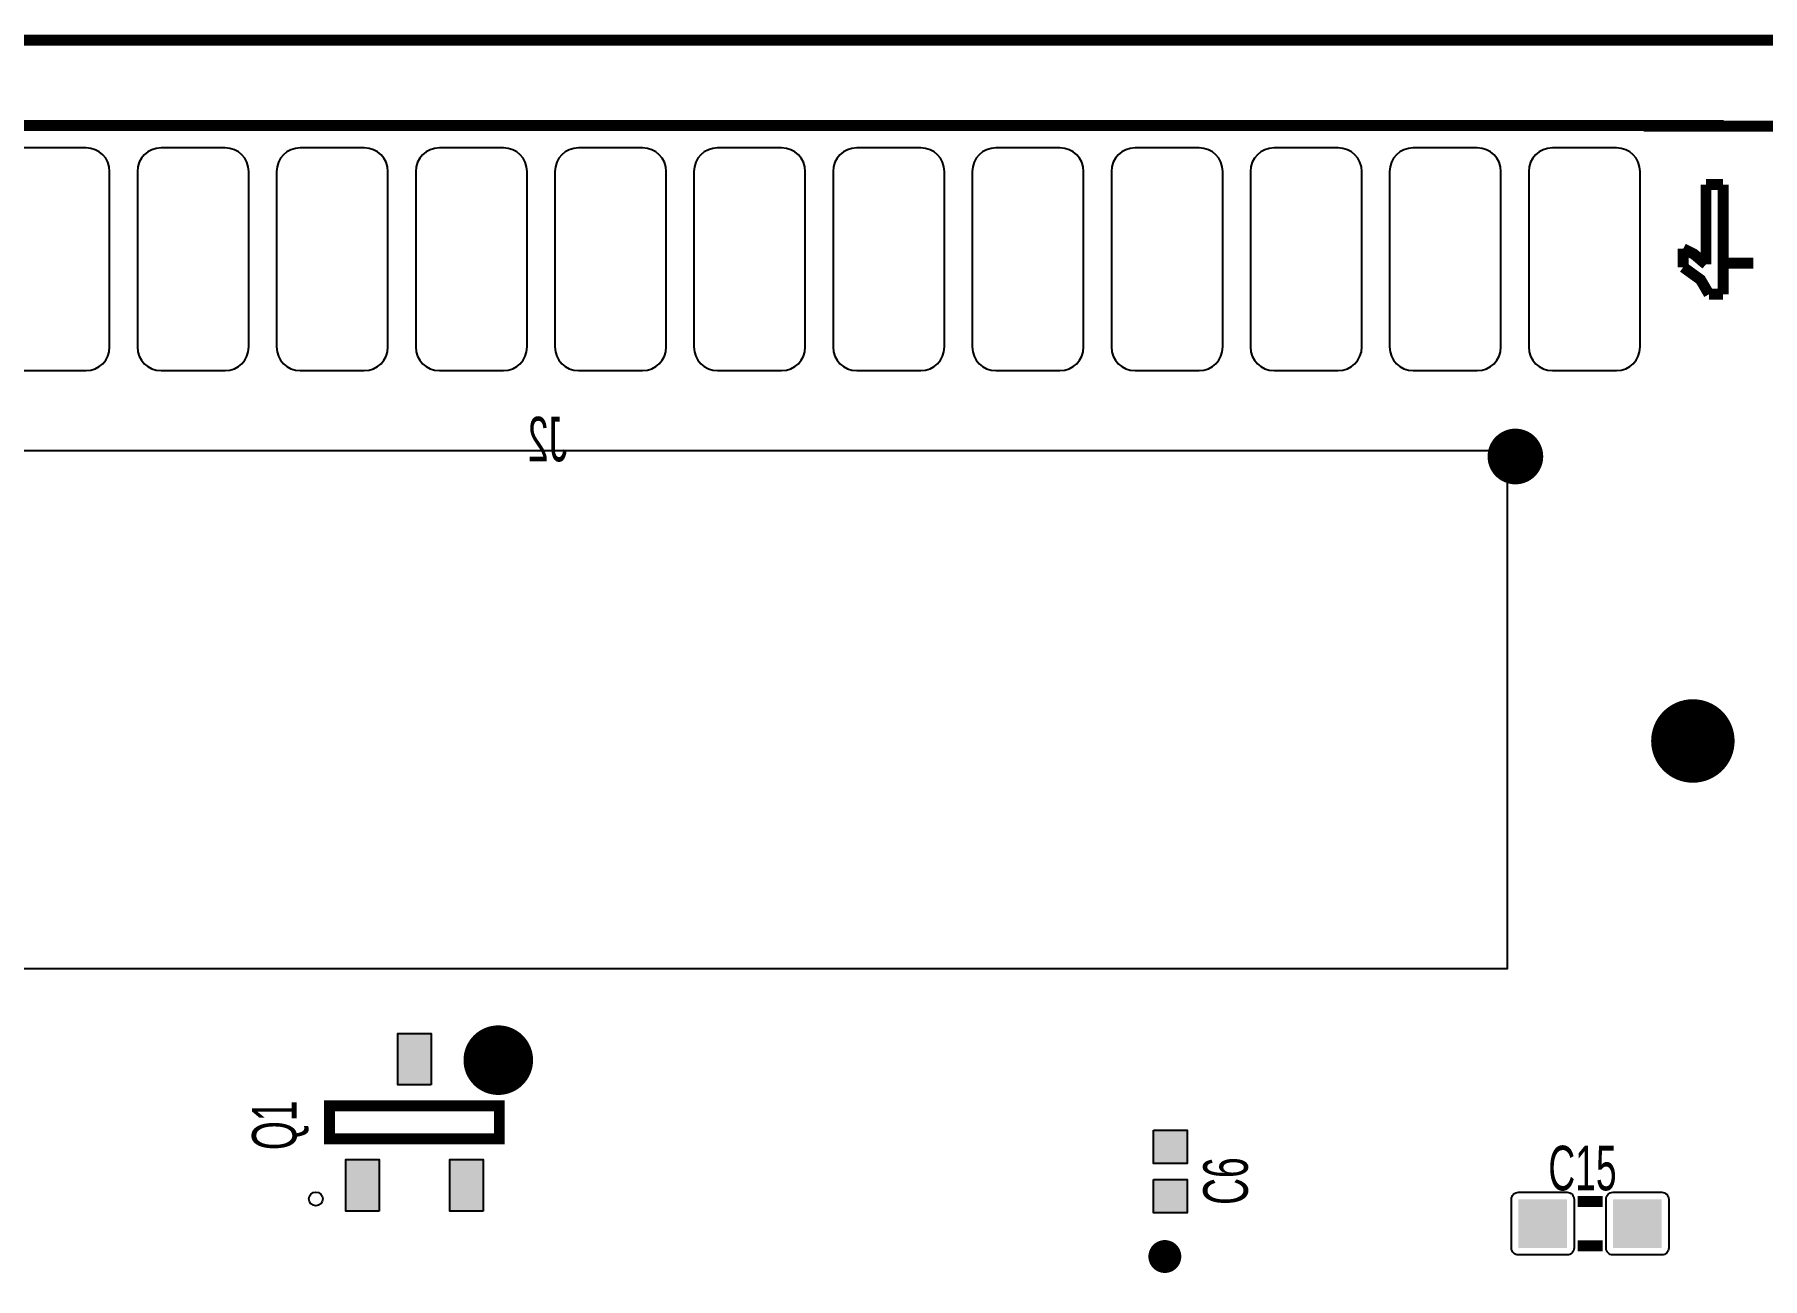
# Model space of a CAD drawing. Header units: inches. Extents: x -2.44 to 2.44, y -1.43 to 1.44.
# Drawn here: x -0.056 to 1.185, y 0.55 to 1.444 of the extents above; entities that cross this region are included whole.
import ezdxf

# ---------------------------------------------------------------- set-up
doc = ezdxf.new("R2010")
doc.units = ezdxf.units.IN
doc.layers.get('0').update_dxf_attribs({"linetype": 'CONTINUOUS'})

# ---------------------------------------------------------------- blocks, each defined once
blk = doc.blocks.new('RPAD')
blk.add_trace([(-0.5, -0.5), (-0.5, 0.5), (0.5, -0.5), (0.5, 0.5)])
blk = doc.blocks.new('EPAD')
at = {"const_width": 0.5}
blk.add_lwpolyline([(-0.25, 0, 1), (0.25, 0, 1)], format="xyb", close=True, dxfattribs=at)

msp = doc.modelspace()

# ---------------------------------------------------------------- linework, layer by layer
at = {"const_width": 0.007874}
for points in [[(-2.437008, -1.430413), (2.437008, -1.430413), (2.437008, 1.439665), (-2.437008, 1.439665), (-2.437008, -1.430413)], [(-2.437008, -1.430413), (2.437008, -1.430413), (2.437008, 1.439665), (-2.437008, 1.439665), (-2.437008, -1.430413)], [(-2.437008, -1.430413), (2.437008, -1.430413), (2.437008, 1.439665), (-2.437008, 1.439665), (-2.437008, -1.430413)], [(1.15748, 1.378248), (-0.94252, 1.378248)], [(1.15748, 1.378248), (-0.94252, 1.378248)], [(1.15748, 1.378248), (-0.94252, 1.378248)], [(1.100087, 1.377862), (2.270953, 1.377862)], [(1.100087, 1.377862), (2.270953, 1.377862)], [(1.100087, 1.377862), (2.270953, 1.377862)], [(1.144869, 1.335779), (1.144869, 1.278513)], [(1.157139, 1.335779), (1.144869, 1.335779)], [(1.144869, 1.335779), (1.144869, 1.278513)], [(1.157139, 1.335779), (1.144869, 1.335779)], [(1.144869, 1.335779), (1.144869, 1.278513)], [(1.157139, 1.335779), (1.144869, 1.335779)], [(1.157139, 1.257039), (1.157139, 1.335779)], [(1.157139, 1.257039), (1.157139, 1.335779)], [(1.157139, 1.257039), (1.157139, 1.335779)], [(1.128507, 1.289762), (1.128507, 1.276468)], [(1.144869, 1.278513), (1.136339, 1.285754), (1.128507, 1.289762)], [(1.128507, 1.289762), (1.128507, 1.276468)], [(1.144869, 1.278513), (1.136339, 1.285754), (1.128507, 1.289762)], [(1.128507, 1.289762), (1.128507, 1.276468)], [(1.144869, 1.278513), (1.136339, 1.285754), (1.128507, 1.289762)], [(1.128507, 1.276468), (1.140971, 1.267465), (1.147057, 1.257039)], [(1.128507, 1.276468), (1.140971, 1.267465), (1.147057, 1.257039)], [(1.128507, 1.276468), (1.140971, 1.267465), (1.147057, 1.257039)], [(1.159142, 1.279437), (1.178827, 1.279437)], [(1.159142, 1.279437), (1.178827, 1.279437)], [(1.159142, 1.279437), (1.178827, 1.279437)], [(1.147057, 1.257039), (1.157139, 1.257039)], [(1.147057, 1.257039), (1.157139, 1.257039)], [(1.147057, 1.257039), (1.157139, 1.257039)], [(0.277559, 0.650295), (0.277559, 0.673917), (0.155512, 0.673917), (0.155512, 0.650295), (0.277559, 0.650295)], [(0.277559, 0.650295), (0.277559, 0.673917), (0.155512, 0.673917), (0.155512, 0.650295), (0.277559, 0.650295)], [(0.277559, 0.650295), (0.277559, 0.673917), (0.155512, 0.673917), (0.155512, 0.650295), (0.277559, 0.650295)], [(1.052559, 0.605272), (1.070559, 0.605272)], [(1.052559, 0.605272), (1.070559, 0.605272)], [(1.052559, 0.605272), (1.070559, 0.605272)], [(1.052559, 0.573272), (1.070559, 0.573272)], [(1.052559, 0.573272), (1.070559, 0.573272)], [(1.052559, 0.573272), (1.070559, 0.573272)]]:
    msp.add_lwpolyline(points, dxfattribs=at)
for points in [[(-0.06552, 1.202185), (-0.01952, 1.202185), (-0.016044, 1.202523), (-0.01283, 1.203496), (-0.009939, 1.205043), (-0.007434, 1.207099), (-0.005377, 1.209604), (-0.003831, 1.212495), (-0.002858, 1.215709), (-0.00252, 1.219185), (-0.00252, 1.345185), (-0.002858, 1.348661), (-0.003831, 1.351875), (-0.005377, 1.354766), (-0.007434, 1.357271), (-0.009939, 1.359328), (-0.01283, 1.360874), (-0.016044, 1.361847), (-0.01952, 1.362185), (-0.01952, 1.362185), (-0.06552, 1.362185)], [(-0.468256, 0.772613), (1.002163, 0.772613), (1.002163, 1.144606), (-0.468256, 1.144606), (-0.468256, 0.772613)]]:
    msp.add_lwpolyline(points)
for points in [[(0.08048, 1.362185), (0.03448, 1.362185), (0.031004, 1.361847), (0.02779, 1.360874), (0.024899, 1.359328), (0.022394, 1.357271), (0.020338, 1.354766), (0.018792, 1.351875), (0.017819, 1.348661), (0.01748, 1.345185), (0.01748, 1.219185), (0.017819, 1.215709), (0.018792, 1.212495), (0.020338, 1.209604), (0.022394, 1.207099), (0.024899, 1.205043), (0.02779, 1.203496), (0.031004, 1.202523), (0.03448, 1.202185), (0.08048, 1.202185), (0.083956, 1.202523), (0.08717, 1.203496), (0.090061, 1.205043), (0.092566, 1.207099), (0.094623, 1.209604), (0.096169, 1.212495), (0.097142, 1.215709), (0.09748, 1.219185), (0.09748, 1.345185), (0.097142, 1.348661), (0.096169, 1.351875), (0.094623, 1.354766), (0.092566, 1.357271), (0.090061, 1.359328), (0.08717, 1.360874), (0.083956, 1.361847), (0.08048, 1.362185)], [(0.18048, 1.362185), (0.13448, 1.362185), (0.131004, 1.361847), (0.12779, 1.360874), (0.124899, 1.359328), (0.122394, 1.357271), (0.120338, 1.354766), (0.118792, 1.351875), (0.117819, 1.348661), (0.11748, 1.345185), (0.11748, 1.219185), (0.117819, 1.215709), (0.118792, 1.212495), (0.120338, 1.209604), (0.122394, 1.207099), (0.124899, 1.205043), (0.12779, 1.203496), (0.131004, 1.202523), (0.13448, 1.202185), (0.18048, 1.202185), (0.183956, 1.202523), (0.18717, 1.203496), (0.190061, 1.205043), (0.192566, 1.207099), (0.194623, 1.209604), (0.196169, 1.212495), (0.197142, 1.215709), (0.19748, 1.219185), (0.19748, 1.345185), (0.197142, 1.348661), (0.196169, 1.351875), (0.194623, 1.354766), (0.192566, 1.357271), (0.190061, 1.359328), (0.18717, 1.360874), (0.183956, 1.361847), (0.18048, 1.362185)], [(0.28048, 1.362185), (0.23448, 1.362185), (0.231004, 1.361847), (0.22779, 1.360874), (0.224899, 1.359328), (0.222394, 1.357271), (0.220338, 1.354766), (0.218792, 1.351875), (0.217819, 1.348661), (0.21748, 1.345185), (0.21748, 1.219185), (0.217819, 1.215709), (0.218792, 1.212495), (0.220338, 1.209604), (0.222394, 1.207099), (0.224899, 1.205043), (0.22779, 1.203496), (0.231004, 1.202523), (0.23448, 1.202185), (0.28048, 1.202185), (0.283956, 1.202523), (0.28717, 1.203496), (0.290061, 1.205043), (0.292566, 1.207099), (0.294623, 1.209604), (0.296169, 1.212495), (0.297142, 1.215709), (0.29748, 1.219185), (0.29748, 1.345185), (0.297142, 1.348661), (0.296169, 1.351875), (0.294623, 1.354766), (0.292566, 1.357271), (0.290061, 1.359328), (0.28717, 1.360874), (0.283956, 1.361847), (0.28048, 1.362185)], [(0.38048, 1.362185), (0.33448, 1.362185), (0.331004, 1.361847), (0.32779, 1.360874), (0.324899, 1.359328), (0.322394, 1.357271), (0.320338, 1.354766), (0.318792, 1.351875), (0.317819, 1.348661), (0.31748, 1.345185), (0.31748, 1.219185), (0.317819, 1.215709), (0.318792, 1.212495), (0.320338, 1.209604), (0.322394, 1.207099), (0.324899, 1.205043), (0.32779, 1.203496), (0.331004, 1.202523), (0.33448, 1.202185), (0.38048, 1.202185), (0.383956, 1.202523), (0.38717, 1.203496), (0.390061, 1.205043), (0.392566, 1.207099), (0.394623, 1.209604), (0.396169, 1.212495), (0.397142, 1.215709), (0.39748, 1.219185), (0.39748, 1.345185), (0.397142, 1.348661), (0.396169, 1.351875), (0.394623, 1.354766), (0.392566, 1.357271), (0.390061, 1.359328), (0.38717, 1.360874), (0.383956, 1.361847), (0.38048, 1.362185)], [(0.48048, 1.362185), (0.43448, 1.362185), (0.431004, 1.361847), (0.42779, 1.360874), (0.424899, 1.359328), (0.422394, 1.357271), (0.420338, 1.354766), (0.418792, 1.351875), (0.417819, 1.348661), (0.41748, 1.345185), (0.41748, 1.219185), (0.417819, 1.215709), (0.418792, 1.212495), (0.420338, 1.209604), (0.422394, 1.207099), (0.424899, 1.205043), (0.42779, 1.203496), (0.431004, 1.202523), (0.43448, 1.202185), (0.48048, 1.202185), (0.483956, 1.202523), (0.48717, 1.203496), (0.490061, 1.205043), (0.492566, 1.207099), (0.494623, 1.209604), (0.496169, 1.212495), (0.497142, 1.215709), (0.49748, 1.219185), (0.49748, 1.345185), (0.497142, 1.348661), (0.496169, 1.351875), (0.494623, 1.354766), (0.492566, 1.357271), (0.490061, 1.359328), (0.48717, 1.360874), (0.483956, 1.361847), (0.48048, 1.362185)], [(0.58048, 1.362185), (0.53448, 1.362185), (0.531004, 1.361847), (0.52779, 1.360874), (0.524899, 1.359328), (0.522394, 1.357271), (0.520338, 1.354766), (0.518792, 1.351875), (0.517819, 1.348661), (0.51748, 1.345185), (0.51748, 1.219185), (0.517819, 1.215709), (0.518792, 1.212495), (0.520338, 1.209604), (0.522394, 1.207099), (0.524899, 1.205043), (0.52779, 1.203496), (0.531004, 1.202523), (0.53448, 1.202185), (0.58048, 1.202185), (0.583956, 1.202523), (0.58717, 1.203496), (0.590061, 1.205043), (0.592566, 1.207099), (0.594623, 1.209604), (0.596169, 1.212495), (0.597142, 1.215709), (0.59748, 1.219185), (0.59748, 1.345185), (0.597142, 1.348661), (0.596169, 1.351875), (0.594623, 1.354766), (0.592566, 1.357271), (0.590061, 1.359328), (0.58717, 1.360874), (0.583956, 1.361847), (0.58048, 1.362185)], [(0.68048, 1.362185), (0.63448, 1.362185), (0.631004, 1.361847), (0.62779, 1.360874), (0.624899, 1.359328), (0.622394, 1.357271), (0.620338, 1.354766), (0.618792, 1.351875), (0.617819, 1.348661), (0.61748, 1.345185), (0.61748, 1.219185), (0.617819, 1.215709), (0.618792, 1.212495), (0.620338, 1.209604), (0.622394, 1.207099), (0.624899, 1.205043), (0.62779, 1.203496), (0.631004, 1.202523), (0.63448, 1.202185), (0.68048, 1.202185), (0.683956, 1.202523), (0.68717, 1.203496), (0.690061, 1.205043), (0.692566, 1.207099), (0.694623, 1.209604), (0.696169, 1.212495), (0.697142, 1.215709), (0.69748, 1.219185), (0.69748, 1.345185), (0.697142, 1.348661), (0.696169, 1.351875), (0.694623, 1.354766), (0.692566, 1.357271), (0.690061, 1.359328), (0.68717, 1.360874), (0.683956, 1.361847), (0.68048, 1.362185)], [(0.78048, 1.362185), (0.73448, 1.362185), (0.731004, 1.361847), (0.72779, 1.360874), (0.724899, 1.359328), (0.722394, 1.357271), (0.720338, 1.354766), (0.718792, 1.351875), (0.717819, 1.348661), (0.71748, 1.345185), (0.71748, 1.219185), (0.717819, 1.215709), (0.718792, 1.212495), (0.720338, 1.209604), (0.722394, 1.207099), (0.724899, 1.205043), (0.72779, 1.203496), (0.731004, 1.202523), (0.73448, 1.202185), (0.78048, 1.202185), (0.783956, 1.202523), (0.78717, 1.203496), (0.790061, 1.205043), (0.792566, 1.207099), (0.794623, 1.209604), (0.796169, 1.212495), (0.797142, 1.215709), (0.79748, 1.219185), (0.79748, 1.345185), (0.797142, 1.348661), (0.796169, 1.351875), (0.794623, 1.354766), (0.792566, 1.357271), (0.790061, 1.359328), (0.78717, 1.360874), (0.783956, 1.361847), (0.78048, 1.362185)], [(0.88048, 1.362185), (0.83448, 1.362185), (0.831004, 1.361847), (0.82779, 1.360874), (0.824899, 1.359328), (0.822394, 1.357271), (0.820338, 1.354766), (0.818792, 1.351875), (0.817819, 1.348661), (0.81748, 1.345185), (0.81748, 1.219185), (0.817819, 1.215709), (0.818792, 1.212495), (0.820338, 1.209604), (0.822394, 1.207099), (0.824899, 1.205043), (0.82779, 1.203496), (0.831004, 1.202523), (0.83448, 1.202185), (0.88048, 1.202185), (0.883956, 1.202523), (0.88717, 1.203496), (0.890061, 1.205043), (0.892566, 1.207099), (0.894623, 1.209604), (0.896169, 1.212495), (0.897142, 1.215709), (0.89748, 1.219185), (0.89748, 1.345185), (0.897142, 1.348661), (0.896169, 1.351875), (0.894623, 1.354766), (0.892566, 1.357271), (0.890061, 1.359328), (0.88717, 1.360874), (0.883956, 1.361847), (0.88048, 1.362185)], [(0.98048, 1.362185), (0.93448, 1.362185), (0.931004, 1.361847), (0.92779, 1.360874), (0.924899, 1.359328), (0.922394, 1.357271), (0.920338, 1.354766), (0.918792, 1.351875), (0.917819, 1.348661), (0.91748, 1.345185), (0.91748, 1.219185), (0.917819, 1.215709), (0.918792, 1.212495), (0.920338, 1.209604), (0.922394, 1.207099), (0.924899, 1.205043), (0.92779, 1.203496), (0.931004, 1.202523), (0.93448, 1.202185), (0.98048, 1.202185), (0.983956, 1.202523), (0.98717, 1.203496), (0.990061, 1.205043), (0.992566, 1.207099), (0.994623, 1.209604), (0.996169, 1.212495), (0.997142, 1.215709), (0.99748, 1.219185), (0.99748, 1.345185), (0.997142, 1.348661), (0.996169, 1.351875), (0.994623, 1.354766), (0.992566, 1.357271), (0.990061, 1.359328), (0.98717, 1.360874), (0.983956, 1.361847), (0.98048, 1.362185)], [(1.08048, 1.362185), (1.03448, 1.362185), (1.031004, 1.361847), (1.02779, 1.360874), (1.024899, 1.359328), (1.022394, 1.357271), (1.020338, 1.354766), (1.018792, 1.351875), (1.017819, 1.348661), (1.01748, 1.345185), (1.01748, 1.219185), (1.017819, 1.215709), (1.018792, 1.212495), (1.020338, 1.209604), (1.022394, 1.207099), (1.024899, 1.205043), (1.02779, 1.203496), (1.031004, 1.202523), (1.03448, 1.202185), (1.08048, 1.202185), (1.083956, 1.202523), (1.08717, 1.203496), (1.090061, 1.205043), (1.092566, 1.207099), (1.094623, 1.209604), (1.096169, 1.212495), (1.097142, 1.215709), (1.09748, 1.219185), (1.09748, 1.345185), (1.097142, 1.348661), (1.096169, 1.351875), (1.094623, 1.354766), (1.092566, 1.357271), (1.090061, 1.359328), (1.08717, 1.360874), (1.083956, 1.361847), (1.08048, 1.362185)], [(0.228535, 0.688882), (0.204535, 0.688882), (0.204535, 0.725882), (0.228535, 0.725882), (0.228535, 0.688882)], [(0.747843, 0.65639), (0.771843, 0.65639), (0.771843, 0.63239), (0.747843, 0.63239), (0.747843, 0.65639)], [(0.191134, 0.598331), (0.167134, 0.598331), (0.167134, 0.635331), (0.191134, 0.635331), (0.191134, 0.598331)], [(0.265937, 0.598331), (0.241937, 0.598331), (0.241937, 0.635331), (0.265937, 0.635331), (0.265937, 0.598331)], [(0.747843, 0.620957), (0.771843, 0.620957), (0.771843, 0.596957), (0.747843, 0.596957), (0.747843, 0.620957)], [(1.010059, 0.611772), (1.045059, 0.611772), (1.046081, 0.611672), (1.047027, 0.611386), (1.047877, 0.610931), (1.048614, 0.610326), (1.049219, 0.609589), (1.049673, 0.608739), (1.049959, 0.607794), (1.050059, 0.606772), (1.050059, 0.571772), (1.049959, 0.570749), (1.049673, 0.569804), (1.049219, 0.568954), (1.048614, 0.568217), (1.047877, 0.567612), (1.047027, 0.567157), (1.046081, 0.566871), (1.045059, 0.566772), (1.010059, 0.566772), (1.009037, 0.566871), (1.008091, 0.567157), (1.007241, 0.567612), (1.006504, 0.568217), (1.0059, 0.568954), (1.005445, 0.569804), (1.005159, 0.570749), (1.005059, 0.571772), (1.005059, 0.606772), (1.005159, 0.607794), (1.005445, 0.608739), (1.0059, 0.609589), (1.006504, 0.610326), (1.007241, 0.610931), (1.008091, 0.611386), (1.009037, 0.611672), (1.010059, 0.611772)], [(1.078059, 0.611772), (1.113059, 0.611772), (1.114081, 0.611672), (1.115027, 0.611386), (1.115877, 0.610931), (1.116614, 0.610326), (1.117219, 0.609589), (1.117673, 0.608739), (1.117959, 0.607794), (1.118059, 0.606772), (1.118059, 0.571772), (1.117959, 0.570749), (1.117673, 0.569804), (1.117219, 0.568954), (1.116614, 0.568217), (1.115877, 0.567612), (1.115027, 0.567157), (1.114081, 0.566871), (1.113059, 0.566772), (1.078059, 0.566772), (1.077037, 0.566871), (1.076091, 0.567157), (1.075241, 0.567612), (1.074504, 0.568217), (1.0739, 0.568954), (1.073445, 0.569804), (1.073159, 0.570749), (1.073059, 0.571772), (1.073059, 0.606772), (1.073159, 0.607794), (1.073445, 0.608739), (1.0739, 0.609589), (1.074504, 0.610326), (1.075241, 0.610931), (1.076091, 0.611386), (1.077037, 0.611672), (1.078059, 0.611772)]]:
    msp.add_lwpolyline(points, close=True)
msp.add_circle((0.145669, 0.606988), 0.004921)
msp.add_circle((0.145669, 0.606988), 0.004921)
msp.add_circle((0.145669, 0.606988), 0.004921)

# ---------------------------------------------------------------- block references
for name, p, xscale, yscale in [('EPAD', (1.007874, 1.140453), 0.04, 0.04), ('EPAD', (1.135439, 0.936056), 0.06, 0.06), ('EPAD', (0.276819, 0.706719), 0.05, 0.05), ('RPAD', (0.759843, 0.64439), 0.024, 0.024), ('RPAD', (0.759843, 0.608957), 0.024, 0.024), ('RPAD', (1.027559, 0.589272), 0.035, 0.035), ('RPAD', (1.095559, 0.589272), 0.035, 0.035), ('EPAD', (0.755906, 0.56565), 0.023622, 0.023622)]:
    msp.add_blockref(name, p, dxfattribs=dict(xscale=xscale, yscale=yscale))
at = {"xscale": 0.024, "yscale": 0.037, "rotation": 180}
for p in [(0.216535, 0.707382), (0.179134, 0.616831), (0.253937, 0.616831)]:
    msp.add_blockref('RPAD', p, dxfattribs=at)

# ---------------------------------------------------------------- texts
at = {"text_generation_flag": 2, "width": 0.625}
msp.add_text('J2', height=0.032, dxfattribs=at).set_placement((0.326386, 1.136972))
msp.add_text('J2', height=0.032, dxfattribs=at).set_placement((0.326386, 1.136972))
msp.add_text('J2', height=0.032, dxfattribs=at).set_placement((0.326386, 1.136972))
at = {"width": 0.625}
for s, p in [('Q1', (0.131827, 0.642106)), ('Q1', (0.131827, 0.642106)), ('Q1', (0.131827, 0.642106)), ('C6', (0.815528, 0.602736)), ('C6', (0.815528, 0.602736)), ('C6', (0.815528, 0.602736))]:
    msp.add_text(s, height=0.032, rotation=90, dxfattribs=at).set_placement(p)
msp.add_text('C15', height=0.032, dxfattribs=at).set_placement((1.031559, 0.613209))
msp.add_text('C15', height=0.032, dxfattribs=at).set_placement((1.031559, 0.613209))
msp.add_text('C15', height=0.032, dxfattribs=at).set_placement((1.031559, 0.613209))

doc.saveas('drawing.dxf')
